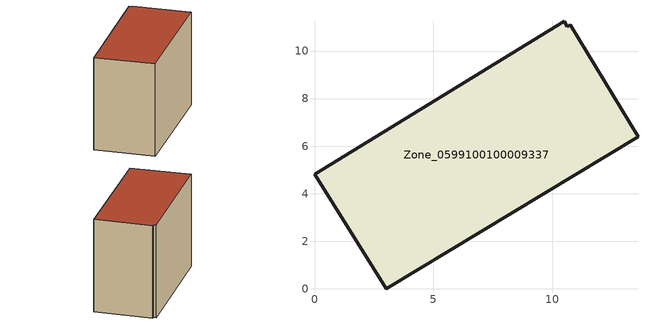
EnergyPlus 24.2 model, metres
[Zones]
Zone_0599100100009337
 floor ground (C_G): 0,4.82 10.51,11.25 10.64,11.03 10.77,11.11 13.62,6.39 3.03,0 z0
 wall outside (C_F): 0,4.82 3.03,0 13.62,6.39 10.77,11.11 10.64,11.03 10.51,11.25 0,4.82 z0:9
 roof outside (C_R): 10.51,11.25 0,4.82 3.03,0 13.62,6.39 10.77,11.11 10.64,11.03 z9
[BUILDING]
Pand.0599100100009337: North Axis=0; Terrain=City; Loads Convergence Tolerance Value=0.04; Temperature Convergence Tolerance Value=0.4; Solar Distribution=FullExterior; Maximum Number of Warmup Days=25; Minimum Number of Warmup Days=1
[Site:Location]
Rotterdam.The.Hague.AP_ZH_NLD Design_Conditions: Latitude=51.96; Longitude=4.45; Time Zone=1; Elevation=-4.5
[SITE:GROUNDTEMPERATURE:BUILDINGSURFACE]
18, 18, 18, 18, 18, 18, 18, 18, 18, 18, 18, 18
[MATERIAL] Thermal Absorptance=0.9; Solar Absorptance=0.7; Visible Absorptance=0.7
Name | Roughness | Thickness | Conductivity | Density | Specific Heat
G.TI.2015-2018 | MediumSmooth | 0.15 | 0.0428571 | 540 | 1210
F.TI.2015-2018 | Rough | 0.3 | 0.0666667 | 1920 | 840
R.TI.2015-2018 | MediumRough | 0.2 | 0.0333333 | 1500 | 1000
[CONSTRUCTION]
C_G: G.TI.2015-2018
C_F: F.TI.2015-2018
C_R: R.TI.2015-2018
[ZONE]
Zone_0599100100009337: Type=1; Multiplier=1; Ceiling Height=Autocalculate; Volume=Autocalculate; Floor Area=autocalculate; Part of Total Floor Area=Yes
[ZONEINFILTRATION:DESIGNFLOWRATE]
Infil_Zone_0599100100009337: Zone or ZoneList or Space or SpaceList=Zone_0599100100009337; Schedule=AlwaysOn; Design Flow Rate Calculation Method=Flow/Area; Flow Rate per Floor Area=0.0015; Constant Term Coefficient=1; Temperature Term Coefficient=0; Velocity Term Coefficient=0; Velocity Squared Term Coefficient=0
[HVACTEMPLATE:ZONE:IDEALLOADSAIRSYSTEM]
Zone_0599100100009337: Maximum Heating Supply Air Temperature=50; Minimum Cooling Supply Air Temperature=13; Maximum Heating Supply Air Humidity Ratio=0.0156; Minimum Cooling Supply Air Humidity Ratio=0.0077; Heating Limit=NoLimit; Cooling Limit=NoLimit; Dehumidification Control Type=ConstantSensibleHeatRatio; Cooling Sensible Heat Ratio=0.7; Dehumidification Setpoint=60; Humidification Control Type=None; Humidification Setpoint=30; Outdoor Air Method=None; Outdoor Air Flow Rate per Person=0.00944; Outdoor Air Flow Rate per Zone Floor Area=0; Outdoor Air Flow Rate per Zone=0; Demand Controlled Ventilation Type=None; Outdoor Air Economizer Type=NoEconomizer; Heat Recovery Type=None; Sensible Heat Recovery Effectiveness=0.7; Latent Heat Recovery Effectiveness=0.65
[ZONECONTROL:THERMOSTAT]
ThermostatControl_Zone_0599100100009337: Zone or ZoneList=Zone_0599100100009337; Control Type Schedule=DualSetpointControlType; Control 1=Thermostat_Zone_0599100100009337; Temperature Difference Between Cutout And Setpoint=0
[THERMOSTATSETPOINT:DUALSETPOINT]
Thermostat_Zone_0599100100009337: Heating Setpoint Temperature Schedule=HeatingSetpoint_Zone_0599100100009337; Cooling Setpoint Temperature Schedule=CoolingSetpoint_Zone_0599100100009337
[SCHEDULE:COMPACT]
HeatingSetpoint_Zone_0599100100009337: Through: 12/31, For: AllDays, Until: 24:00, 21
CoolingSetpoint_Zone_0599100100009337: Through: 12/31, For: AllDays, Until: 24:00, 24
DualSetpointControlType: Through: 12/31, For: AllDays, Until: 24:00, 4
AlwaysOn: Through: 12/31, For: AllDays, Until: 24:00, 1
